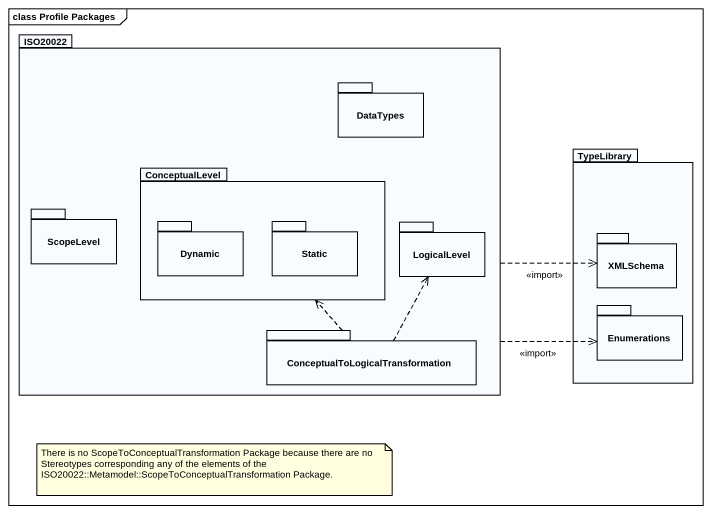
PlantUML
@startuml
mainframe class Profile Packages
package ISO20022 {
  package DataTypes {
  }
  package ConceptualLevel {
    package Dynamic {
    }
    package Static {
    }
  }
  package ScopeLevel {
  }
  package LogicalLevel {
  }
  package "ConceptualToLogicalTransformation" as ConceptualToLogicalTransform {
  }
}
package TypeLibrary {
  package XMLSchema {
  }
  package Enumerations {
  }
}
ISO20022 .right.> XMLSchema : <<import>>
ISO20022 .right.> Enumerations : <<import>>
ConceptualToLogicalTransform .up.> ConceptualLevel
ConceptualToLogicalTransform .up.> LogicalLevel
note as N1
  There is no ScopeToConceptualTransformation Package because there are no Stereotypes corresponding any of the elements of the ISO20022::Metamodel::ScopeToConceptualTransformation Package.
end note
@enduml
